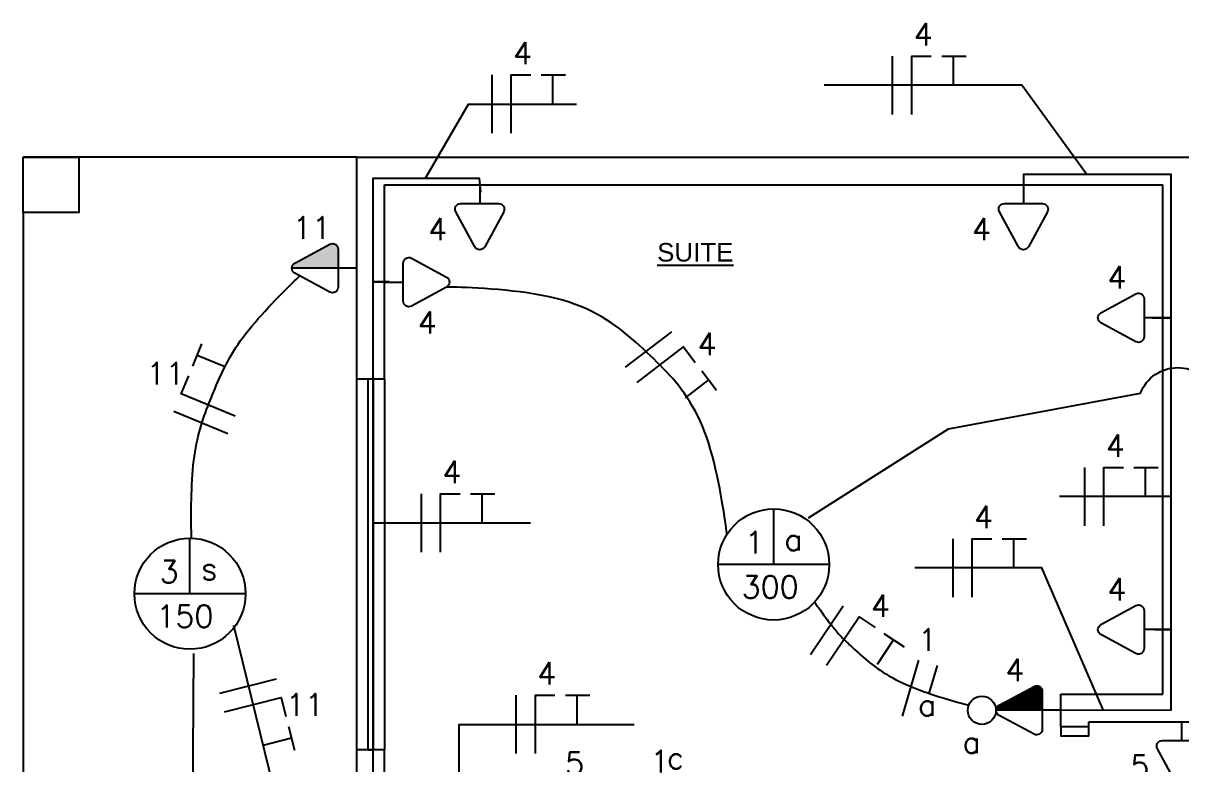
# Model space of a CAD drawing. Header units: millimetres. Extents: x 37 to 167, y 28 to 58.
# Drawn here: x 38.45 to 44.7, y 50.64 to 54.65 of the extents above; entities that cross this region are included whole.
import ezdxf

# ---------------------------------------------------------------- set-up
doc = ezdxf.new("R2010")
doc.units = ezdxf.units.MM
for name, color, linetype in [('ELE-ELETRODUTOS', 5, 'Continuous'), ('ELE-FIAÇÃO', 10, 'Continuous'), ('ELE-PONTO_ELÉTRICO', 14, 'Continuous'), ('ESQUADRIAS', 9, 'Continuous'), ('PAREDE', 8, 'Continuous'), ('PAREDE-BAIXA', 9, 'Continuous'), ('PISO', 4, 'Continuous'), ('TXT_0', 7, 'Continuous')]:
    doc.layers.add(name, color=color, linetype=linetype)
doc.styles.add('ADITIVOCAD', font='RomanS')
doc.styles.get("Standard").update_dxf_attribs({"font": 'Arial'})

# ---------------------------------------------------------------- blocks, each defined once
blk = doc.blocks.new('ADC_JPL')
at = {"linetype": 'ByBlock', "flags": 128}
blk.add_lwpolyline([(0, -0.015), (1, -0.015), (1, 0.015), (0, 0.015)], close=True, dxfattribs=at)
at = {"flags": 8}
blk.add_attdef('$JANELA', (0.5, 0.2002), '', height=0.09, dxfattribs=at)
blk = doc.blocks.new('ADCE_LINCT')
for p, q in [((0, 0), (0, 0.2499)), ((0.2499, 0), (-0.2499, 0))]:
    blk.add_line(p, q)
blk.add_circle((0, 0), 0.2499)
at = {"flags": 8}
for tag, p in [('$A', (-0.089, 0.0992)), ('$B', (0.0909, 0.096)), ('$C', (-0.0013, -0.1014))]:
    blk.add_attdef(tag, p, '', height=0.1, dxfattribs=at)
blk = doc.blocks.new('ADCE_TB_2P')
at = {"flags": 128}
blk.add_lwpolyline([(0, 0), (0.0842, 0), (0.0842, 0.0853, -0.5575), (0.1207, 0.1079), (0.2784, 0.0226, -0.5959), (0.2784, -0.0226), (0.1207, -0.1079, -0.5789), (0.0842, -0.0853), (0.0842, 0)], format="xyb", dxfattribs=at)
at = {"flags": 8}
for tag, p in [('$C', (0.1994, 0.3183)), ('$A', (0.1994, -0.1817))]:
    blk.add_attdef(tag, p, '', height=0.09, dxfattribs=at)
blk = doc.blocks.new('ADCE_TM-IT1')
h = blk.add_hatch()
h.set_pattern_fill('_U', color=256, scale=0.005, angle=45, style=0, pattern_type=2)
h.set_pattern_definition([(45, (14.318479, 8.071904), (-0.0035355339, 0.0035355339), [])])
h.paths.add_polyline_path([(0.0842, 0), (0.0842, -0.0869), (0.0847, -0.0907), (0.0857, -0.0945), (0.0873, -0.098), (0.0894, -0.1012), (0.092, -0.1041), (0.095, -0.1065), (0.0984, -0.1085), (0.102, -0.1098), (0.1058, -0.1106), (0.1096, -0.1108), (0.1135, -0.1104), (0.1172, -0.1094), (0.1207, -0.1079), (0.2784, -0.0226), (0.2817, -0.0204), (0.2846, -0.0178), (0.2871, -0.0148), (0.2892, -0.0114), (0.2906, -0.0078), (0.2915, -0.0039), (0.2915, 0)])
blk.add_line((0.0842, 0), (0.2918, 0))
at = {"flags": 128}
blk.add_lwpolyline([(0, 0), (0.0842, 0), (0.0842, 0.0853, -0.5575), (0.1207, 0.1079), (0.2784, 0.0226, -0.5959), (0.2784, -0.0226), (0.1207, -0.1079, -0.5789), (0.0842, -0.0853), (0.0842, 0)], format="xyb", dxfattribs=at)
blk.add_circle((0.3554, 0), 0.0635)
at = {"flags": 8}
for tag, p in [('$C', (0.1994, 0.3183)), ('$B', (0.3992, 0.1595)), ('$A', (0.1994, -0.1817))]:
    blk.add_attdef(tag, p, '', height=0.09, dxfattribs=at)
blk = doc.blocks.new('ADCE_TM_2P')
blk.add_hatch(color=256).paths.add_polyline_path([(0.0842, 0), (0.0842, -0.0869), (0.0847, -0.0907), (0.0857, -0.0945), (0.0873, -0.098), (0.0894, -0.1012), (0.092, -0.1041), (0.095, -0.1065), (0.0984, -0.1085), (0.102, -0.1098), (0.1058, -0.1106), (0.1096, -0.1108), (0.1135, -0.1104), (0.1172, -0.1094), (0.1207, -0.1079), (0.2784, -0.0226), (0.2817, -0.0204), (0.2846, -0.0178), (0.2871, -0.0148), (0.2892, -0.0114), (0.2906, -0.0078), (0.2915, -0.0039), (0.2918, 0)])
blk.add_line((0.0842, 0), (0.2918, 0))
at = {"flags": 128}
blk.add_lwpolyline([(0, 0), (0.0842, 0), (0.0842, 0.0853, -0.5575), (0.1207, 0.1079), (0.2784, 0.0226, -0.5959), (0.2784, -0.0226), (0.1207, -0.1079, -0.5789), (0.0842, -0.0853), (0.0842, 0)], format="xyb", dxfattribs=at)
at = {"flags": 8}
for tag, p in [('$C', (0.1994, 0.3183)), ('$A', (0.1994, -0.1817))]:
    blk.add_attdef(tag, p, '', height=0.09, dxfattribs=at)
blk = doc.blocks.new('ADCE_FNT')
at = {"flags": 128}
for points in [[(-0.1565, -0.15), (-0.1565, 0.15)], [(-0.0575, -0.15), (-0.0575, 0.15), (0.0425, 0.15)], [(0.0965, 0.15), (0.2215, 0.15)], [(0.1565, 0), (0.1565, 0.15)]]:
    blk.add_lwpolyline(points, dxfattribs=at)
at = {"flags": 8}
blk.add_attdef('A', (-0.0374, 0.212), '', height=0.1, dxfattribs=at)
blk = doc.blocks.new('ADCE_FR')
at = {"flags": 128}
for points in [[(-0.0495, -0.15), (-0.0495, 0.15)], [(0.0495, 0), (0.0495, 0.15)]]:
    blk.add_lwpolyline(points, dxfattribs=at)
at = {"flags": 8}
for tag, p in [('A', (-0.0393, 0.2618)), ('B', (0.0487, 0.2618))]:
    blk.add_attdef(tag, p, '', height=0.1, dxfattribs=at)

msp = doc.modelspace()

# ---------------------------------------------------------------- linework, layer by layer
msp.add_line((40.3985, 52.7251), (40.2485, 52.7251))
at = {"layer": 'ELE-ELETRODUTOS', "flags": 128}
for points in [[(40.424, 53.2518), (40.337, 53.2518), (40.337, 53.8111), (40.909, 53.8111), (40.9158, 53.736)], [(43.8482, 53.7356), (43.8482, 53.832), (44.6414, 53.832), (44.6414, 53.0573), (44.5621, 53.0573)], [(39.3571, 51.8671), (39.3571, 51.8688), (39.3569, 51.8737), (39.3567, 51.8815), (39.3564, 51.8921), (39.3561, 51.9053), (39.3559, 51.9208), (39.3556, 51.9384), (39.3554, 51.9579), (39.3553, 51.9791), (39.3553, 52.0017), (39.3554, 52.0256), (39.3557, 52.0506), (39.3562, 52.0764), (39.3569, 52.1028), (39.3578, 52.1295), (39.3589, 52.1565), (39.3604, 52.1834), (39.3621, 52.21), (39.3642, 52.2362), (39.3666, 52.2617), (39.3694, 52.2864), (39.3726, 52.3101), (39.3761, 52.3331), (39.3799, 52.3553), (39.3841, 52.3767), (39.3885, 52.3975), (39.3932, 52.4177), (39.3982, 52.4372), (39.4034, 52.4563), (39.4088, 52.4748), (39.4144, 52.4929), (39.4201, 52.5105), (39.4261, 52.5278), (39.4321, 52.5448), (39.4383, 52.5615), (39.4446, 52.578), (39.451, 52.5943), (39.4574, 52.6104), (39.4639, 52.6265), (39.4705, 52.6425), (39.4771, 52.6588), (39.4838, 52.675), (39.4906, 52.6913), (39.4976, 52.7077), (39.5047, 52.7241), (39.5121, 52.7406), (39.5197, 52.7573), (39.5277, 52.774), (39.5361, 52.7909), (39.5449, 52.808), (39.5542, 52.8253), (39.5639, 52.8427), (39.5743, 52.8604), (39.5852, 52.8784), (39.5968, 52.8966), (39.6091, 52.915), (39.6221, 52.9338), (39.6359, 52.9529), (39.6506, 52.9723), (39.6661, 52.9921), (39.6826, 53.0123), (39.6997, 53.0327), (39.7175, 53.0532), (39.7356, 53.0736), (39.754, 53.0939), (39.7725, 53.1138), (39.7909, 53.1334), (39.8089, 53.1523), (39.8265, 53.1705), (39.8435, 53.1878), (39.8597, 53.2042), (39.8749, 53.2194), (39.889, 53.2333), (39.9018, 53.2458), (39.913, 53.2568), (39.9226, 53.2661), (39.9304, 53.2736), (39.9362, 53.2791), (39.9398, 53.2825), (39.941, 53.2836), (39.941, 53.2836)], [(40.4704, 49.9333), (40.337, 49.9333), (40.337, 53.2518), (40.4496, 53.2501)], [(42.2464, 51.8875), (42.2461, 51.8897), (42.2453, 51.8964), (42.244, 51.9071), (42.2421, 51.9215), (42.2397, 51.9394), (42.2368, 51.9604), (42.2333, 51.9842), (42.2292, 52.0105), (42.2246, 52.0391), (42.2195, 52.0695), (42.2138, 52.1016), (42.2075, 52.1349), (42.2007, 52.1692), (42.1934, 52.2042), (42.1854, 52.2396), (42.1769, 52.275), (42.1678, 52.3102), (42.1582, 52.3449), (42.148, 52.3786), (42.1372, 52.4113), (42.1372, 52.4113), (42.1258, 52.4425), (42.1138, 52.4723), (42.1014, 52.5008), (42.0884, 52.528), (42.075, 52.5541), (42.0611, 52.579), (42.0468, 52.6029), (42.0321, 52.6259), (42.017, 52.6479), (42.0015, 52.6691), (41.9858, 52.6896), (41.9697, 52.7094), (41.9534, 52.7286), (41.9368, 52.7472), (41.92, 52.7654), (41.903, 52.7832), (41.8858, 52.8006), (41.8685, 52.8179), (41.8511, 52.8349), (41.8336, 52.8519), (41.814, 52.8707), (41.7942, 52.8894), (41.7742, 52.9079), (41.7539, 52.9264), (41.7333, 52.9445), (41.7121, 52.9625), (41.6904, 52.9801), (41.6681, 52.9974), (41.6451, 53.0143), (41.6214, 53.0307), (41.5968, 53.0467), (41.5713, 53.0621), (41.5448, 53.077), (41.5172, 53.0913), (41.4884, 53.1049), (41.4585, 53.1178), (41.4272, 53.1299), (41.3946, 53.1413), (41.3605, 53.1519), (41.3249, 53.1615), (41.2878, 53.1703), (41.2493, 53.1782), (41.21, 53.1852), (41.1701, 53.1915), (41.13, 53.197), (41.0899, 53.2019), (41.0504, 53.2061), (41.0116, 53.2097), (40.9739, 53.2127), (40.9377, 53.2153), (40.9034, 53.2174), (40.8712, 53.219), (40.8415, 53.2203), (40.8147, 53.2213), (40.791, 53.222), (40.7709, 53.2225), (40.7546, 53.2228), (40.7426, 53.2229), (40.7351, 53.223), (40.7326, 53.223), (40.7326, 53.223)], [(44.5403, 53.0563), (44.6414, 53.0573), (44.6414, 51.3734), (44.5781, 51.3733)], [(42.7194, 51.5222), (42.7197, 51.5216), (42.7208, 51.52), (42.7226, 51.5174), (42.725, 51.5139), (42.728, 51.5096), (42.7316, 51.5045), (42.7356, 51.4987), (42.7401, 51.4923), (42.745, 51.4854), (42.7503, 51.4779), (42.7558, 51.4701), (42.7617, 51.462), (42.7678, 51.4536), (42.774, 51.445), (42.7804, 51.4364), (42.7869, 51.4276), (42.7934, 51.419), (42.7999, 51.4104), (42.8064, 51.402), (42.8128, 51.3939), (42.8128, 51.3939), (42.8191, 51.3861), (42.8252, 51.3787), (42.8312, 51.3715), (42.8371, 51.3646), (42.8429, 51.3579), (42.8486, 51.3515), (42.8542, 51.3454), (42.8597, 51.3394), (42.8651, 51.3337), (42.8705, 51.3281), (42.8758, 51.3227), (42.8811, 51.3175), (42.8863, 51.3123), (42.8914, 51.3073), (42.8965, 51.3024), (42.9016, 51.2976), (42.9067, 51.2928), (42.9117, 51.2881), (42.9168, 51.2834), (42.9218, 51.2787), (42.9332, 51.2682), (42.9446, 51.2577), (42.9561, 51.2472), (42.9679, 51.2366), (42.9798, 51.2261), (42.992, 51.2157), (43.0045, 51.2052), (43.0173, 51.1948), (43.0305, 51.1845), (43.0442, 51.1742), (43.0583, 51.164), (43.0729, 51.1538), (43.0881, 51.1438), (43.1039, 51.1338), (43.1204, 51.1239), (43.1375, 51.1142), (43.1554, 51.1046), (43.174, 51.0951), (43.1935, 51.0857), (43.2138, 51.0765), (43.235, 51.0675), (43.2569, 51.0586), (43.2793, 51.05), (43.302, 51.0416), (43.3249, 51.0335), (43.3477, 51.0256), (43.3702, 51.0182), (43.3923, 51.0111), (43.4137, 51.0044), (43.4343, 50.9981), (43.4539, 50.9922), (43.4722, 50.9869), (43.4891, 50.9821), (43.5043, 50.9778), (43.5178, 50.9741), (43.5292, 50.971), (43.5385, 50.9685), (43.5453, 50.9667), (43.5496, 50.9656), (43.551, 50.9653)], [(39.5834, 51.398), (39.9407, 49.9385)], [(44.553, 51.3732), (44.6414, 51.3732), (44.6414, 50.9376), (44.0273, 50.9374)], [(39.3362, 46.422), (39.3691, 51.2448)]]:
    msp.add_lwpolyline(points, dxfattribs=at)
msp.add_lwpolyline([(42.6871, 51.9772), (43.4422, 52.4584), (44.4785, 52.6509, -0.6841), (44.8801, 52.6509), (46.6473, 51.9371)], format="xyb", dxfattribs=at)
at = {"layer": 'ELE-FIAÇÃO', "flags": 128}
for points in [[(44.1864, 53.832), (43.8382, 54.3132), (42.7709, 54.3132)], [(40.6188, 53.8111), (40.8515, 54.2114), (41.4341, 54.2114)], [(44.6414, 52.0919), (44.0412, 52.0919)], [(40.337, 51.9492), (41.1859, 51.9492)], [(44.2781, 50.9375), (43.9461, 51.7066), (43.2599, 51.7066)], [(40.801, 49.5997), (40.801, 50.8618), (41.7452, 50.8618)]]:
    msp.add_lwpolyline(points, dxfattribs=at)
at = {"layer": 'ESQUADRIAS', "flags": 128}
msp.add_lwpolyline([(44.0485, 50.8501), (44.0485, 50.8001), (44.1985, 50.8001), (44.1985, 50.8501)], dxfattribs=at)
at = {"layer": 'PAREDE'}
for p, q in [((40.2485, 53.9251), (49.1485, 53.9251)), ((40.2485, 52.7251), (40.2485, 53.9251)), ((40.3985, 53.7751), (44.5985, 53.7751)), ((40.3985, 52.7251), (40.3985, 53.7751)), ((44.5985, 51.0251), (44.5985, 53.7751)), ((44.0485, 51.0251), (44.5985, 51.0251)), ((44.0485, 50.8501), (44.0485, 51.0251)), ((44.0485, 50.8501), (44.1985, 50.8501)), ((44.1985, 50.8751), (45.1985, 50.8751)), ((44.1985, 50.8501), (44.1985, 50.8751)), ((40.3985, 50.7251), (40.2485, 50.7251)), ((40.2485, 49.1501), (40.2485, 50.7251)), ((40.3985, 49.6751), (40.3985, 50.7251))]:
    msp.add_line(p, q, dxfattribs=at)
at = {"layer": 'PAREDE', "flags": 128}
msp.add_lwpolyline([(38.4485, 53.9251), (38.7485, 53.9251), (38.7485, 53.6251), (38.4485, 53.6251)], close=True, dxfattribs=at)
at = {"layer": 'PAREDE-BAIXA'}
for p, q in [((40.2485, 50.7251), (40.2485, 52.7251)), ((40.3985, 52.7251), (40.3985, 50.7251))]:
    msp.add_line(p, q, dxfattribs=at)
at = {"layer": 'PISO'}
for p, q in [((40.2485, 53.9251), (38.4485, 53.9251)), ((38.4485, 53.6251), (38.4485, 37.1751))]:
    msp.add_line(p, q, dxfattribs=at)

# ---------------------------------------------------------------- block references
at = {"layer": 'ELE-FIAÇÃO'}
ref = msp.add_blockref('ADCE_FNT', (43.3045, 54.3132), dxfattribs=dict(at, xscale=1.05, yscale=1.05, zscale=1.05))
ref.add_attrib('A', '4', (43.2541, 54.5283), dxfattribs={"layer": 'TXT_0', "height": 0.12, "style": 'ADITIVOCAD'})
ref = msp.add_blockref('ADCE_FNT', (41.1428, 54.2114), dxfattribs=dict(at, xscale=1.05, yscale=1.05, zscale=1.05))
ref.add_attrib('A', '4', (41.0924, 54.4265), dxfattribs={"layer": 'TXT_0', "height": 0.12, "style": 'ADITIVOCAD'})
ref = msp.add_blockref('ADCE_FNT', (41.9235, 52.756), dxfattribs=dict(at, xscale=1.05, yscale=1.05, zscale=1.05, rotation=307.4842))
ref.add_attrib('A', '4', (42.0877, 52.8558), dxfattribs={"layer": 'TXT_0', "height": 0.12, "style": 'ADITIVOCAD'})
ref = msp.add_blockref('ADCE_FNT', (39.4705, 52.6425), dxfattribs=dict(at, xscale=1.05, yscale=1.05, zscale=1.5, rotation=67.6))
ref.add_attrib('A', '11', (39.1141, 52.6962), dxfattribs={"layer": 'TXT_0', "height": 0.12, "style": 'ADITIVOCAD'})
ref = msp.add_blockref('ADCE_FNT', (44.3413, 52.0919), dxfattribs=dict(at, xscale=1.05, yscale=1.05, zscale=1.05))
ref.add_attrib('A', '4', (44.2909, 52.3069), dxfattribs={"layer": 'TXT_0', "height": 0.12, "style": 'ADITIVOCAD'})
ref = msp.add_blockref('ADCE_FNT', (40.7615, 51.9492), dxfattribs=dict(at, xscale=1.05, yscale=1.05, zscale=1.05))
ref.add_attrib('A', '4', (40.7111, 52.1643), dxfattribs={"layer": 'TXT_0', "height": 0.12, "style": 'ADITIVOCAD'})
ref = msp.add_blockref('ADCE_FNT', (43.6306, 51.7066), dxfattribs=dict(at, xscale=1.05, yscale=1.05, zscale=1.05))
ref.add_attrib('A', '4', (43.5802, 51.9216), dxfattribs={"layer": 'TXT_0', "height": 0.12, "style": 'ADITIVOCAD'})
ref = msp.add_blockref('ADCE_FNT', (42.9218, 51.2787), dxfattribs=dict(at, xscale=1.05, yscale=1.05, zscale=1.05, rotation=326.19))
ref.add_attrib('A', '4', (43.0229, 51.4419), dxfattribs={"layer": 'TXT_0', "height": 0.12, "style": 'ADITIVOCAD'})
ref = msp.add_blockref('ADCE_FR', (43.2878, 51.0426), dxfattribs=dict(at, xscale=1.05, yscale=1.05, zscale=1.05, rotation=343.6226))
ref.add_attrib('A', '1', (43.2771, 51.258), dxfattribs={"layer": 'TXT_0', "height": 0.12, "style": 'ADITIVOCAD'})
ref.add_attrib('B', 'a', (43.2776, 50.907), dxfattribs={"layer": 'TXT_0', "height": 0.12, "style": 'ADITIVOCAD'})
ref = msp.add_blockref('ADCE_FNT', (41.2731, 50.8618), dxfattribs=dict(at, xscale=1.05, yscale=1.05, zscale=1.05))
ref.add_attrib('A', '4', (41.2227, 51.0769), dxfattribs={"layer": 'TXT_0', "height": 0.12, "style": 'ADITIVOCAD'})
ref = msp.add_blockref('ADCE_FNT', (39.703, 50.9093), dxfattribs=dict(at, xscale=1.05, yscale=1.05, zscale=1.05, rotation=284.3044))
ref.add_attrib('A', '11', (39.8662, 50.9079), dxfattribs={"layer": 'TXT_0', "height": 0.12, "style": 'ADITIVOCAD'})
ref = msp.add_blockref('ADCE_FNT', (41.4206, 50.377), dxfattribs=dict(at, xscale=1.05, yscale=1.05, zscale=1.05))
ref.add_attrib('A', '5', (41.3731, 50.5921), dxfattribs={"layer": 'TXT_0', "height": 0.12, "style": 'ADITIVOCAD'})
ref = msp.add_blockref('ADCE_FR', (41.9229, 50.3865), dxfattribs=dict(at, xscale=1.05, yscale=1.05, zscale=1.05))
ref.add_attrib('A', '1', (41.833, 50.6013), dxfattribs={"layer": 'TXT_0', "height": 0.12, "style": 'ADITIVOCAD'})
ref.add_attrib('B', 'c', (41.9226, 50.6213), dxfattribs={"layer": 'TXT_0', "height": 0.12, "style": 'ADITIVOCAD'})
at = {"layer": 'ELE-PONTO_ELÉTRICO'}
ref = msp.add_blockref('ADCE_TB_2P', (40.9121, 53.7751), dxfattribs=dict(at, xscale=1.2, yscale=1.2, zscale=1.2, rotation=270))
ref.add_attrib('$A', '4', (40.634, 53.4758), dxfattribs={"layer": 'TXT_0', "height": 0.12, "style": 'ADITIVOCAD'})
ref = msp.add_blockref('ADCE_TB_2P', (43.8462, 53.7751), dxfattribs=dict(at, xscale=1.2, yscale=1.2, zscale=1.2, rotation=270))
ref.add_attrib('$A', '4', (43.5681, 53.4758), dxfattribs={"layer": 'TXT_0', "height": 0.12, "style": 'ADITIVOCAD'})
ref = msp.add_blockref('ADCE_TM_2P', (40.2485, 53.3251), dxfattribs=dict(at, xscale=1.2, yscale=1.2, zscale=1.2, rotation=180))
ref.add_attrib('$A', '11', (39.9035, 53.4831), dxfattribs={"layer": 'TXT_0', "height": 0.12, "style": 'ADITIVOCAD'})
ref = msp.add_blockref('ADCE_TB_2P', (40.3985, 53.2501), dxfattribs=dict(at, xscale=1.2, yscale=1.2, zscale=1.2))
ref.add_attrib('$A', '4', (40.5778, 52.972), dxfattribs={"layer": 'TXT_0', "height": 0.12, "style": 'ADITIVOCAD'})
ref = msp.add_blockref('ADCE_TB_2P', (44.5985, 53.0573), dxfattribs=dict(at, xscale=1.2, yscale=1.2, zscale=1.2, rotation=180))
ref.add_attrib('$A', '4', (44.2992, 53.2154), dxfattribs={"layer": 'TXT_0', "height": 0.12, "style": 'ADITIVOCAD'})
ref = msp.add_blockref('ADCE_LINCT', (42.4985, 51.7251), dxfattribs=dict(at, xscale=1.2, yscale=1.2, zscale=1.2))
ref.add_attrib('$A', '1', (42.3431, 51.7841), dxfattribs={"layer": 'TXT_0', "height": 0.12, "style": 'ADITIVOCAD'})
ref.add_attrib('$B', 'a', (42.5562, 51.8002), dxfattribs={"layer": 'TXT_0', "height": 0.12, "style": 'ADITIVOCAD'})
ref.add_attrib('$C', '300', (42.3255, 51.5434), dxfattribs={"layer": 'TXT_0', "height": 0.12, "style": 'ADITIVOCAD'})
ref = msp.add_blockref('ADCE_LINCT', (39.3485, 51.5673), dxfattribs=dict(at, xscale=1.2, yscale=1.2, zscale=1.2))
ref.add_attrib('$A', '3', (39.1845, 51.6264), dxfattribs={"layer": 'TXT_0', "height": 0.12, "style": 'ADITIVOCAD'})
ref.add_attrib('$B', 's', (39.409, 51.6425), dxfattribs={"layer": 'TXT_0', "height": 0.12, "style": 'ADITIVOCAD'})
ref.add_attrib('$C', '150', (39.1669, 51.3857), dxfattribs={"layer": 'TXT_0', "height": 0.12, "style": 'ADITIVOCAD'})
ref = msp.add_blockref('ADCE_TB_2P', (44.5985, 51.3734), dxfattribs=dict(at, xscale=1.2, yscale=1.2, zscale=1.2, rotation=180))
ref.add_attrib('$A', '4', (44.2992, 51.5315), dxfattribs={"layer": 'TXT_0', "height": 0.12, "style": 'ADITIVOCAD'})
ref = msp.add_blockref('ADCE_TM-IT1', (44.0485, 50.9376), dxfattribs=dict(at, xscale=1.2, yscale=1.2, zscale=1.2, rotation=180))
ref.add_attrib('$A', '4', (43.7492, 51.0956), dxfattribs={"layer": 'TXT_0', "height": 0.12, "style": 'ADITIVOCAD'})
ref.add_attrib('$B', 'a', (43.518, 50.7062), dxfattribs={"layer": 'TXT_0', "height": 0.12, "style": 'ADITIVOCAD'})
ref = msp.add_blockref('ADCE_TB_2P', (44.6985, 50.8751), dxfattribs=dict(at, xscale=1.2, yscale=1.2, zscale=1.2, rotation=270))
ref.add_attrib('$A', '5', (44.4233, 50.5758), dxfattribs={"layer": 'TXT_0', "height": 0.12, "style": 'ADITIVOCAD'})
at = {"layer": 'ESQUADRIAS', "xscale": 2, "zscale": 2, "rotation": 270}
msp.add_blockref('ADC_JPL', (40.3235, 52.7251), dxfattribs=at)

# ---------------------------------------------------------------- texts
msp.add_text('%%USUITE', height=0.1).set_placement((41.8697, 53.361))

doc.saveas('drawing.dxf')
